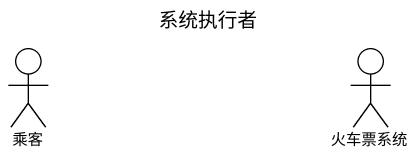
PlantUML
@startuml
title 系统执行者
actor 乘客
actor 火车票系统
@enduml
